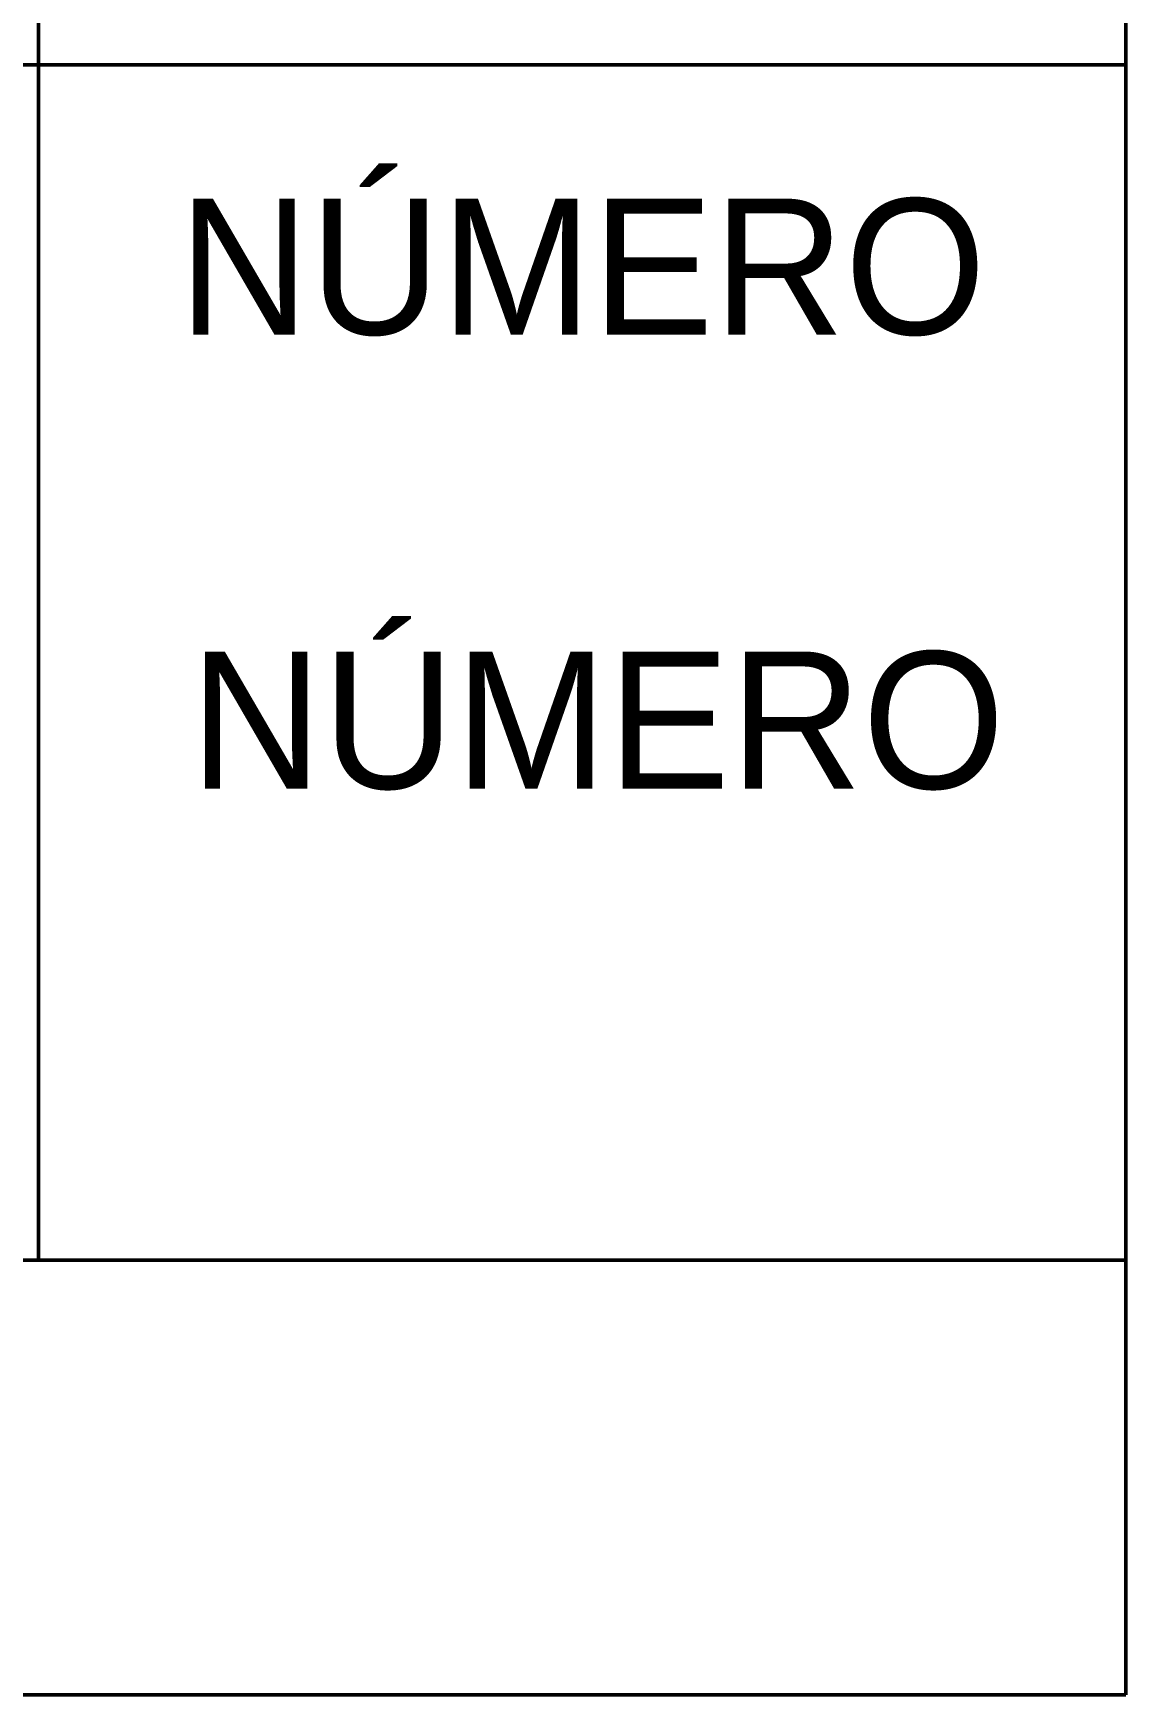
# Model space of a CAD drawing. Header units: millimetres. Extents: x 0 to 223, y 0 to 287.
# Drawn here: x 184.9 to 205, y 10 to 40.58 of the extents above; entities that cross this region are included whole.
import ezdxf
from ezdxf.enums import TextEntityAlignment as Align

# ---------------------------------------------------------------- set-up
doc = ezdxf.new("R2010")
doc.units = ezdxf.units.MM
doc.layers.add('Contorno', color=7, linetype='Continuous', lineweight=50)

# ---------------------------------------------------------------- blocks, each defined once
blk = doc.blocks.new('Cajetin')
for p, q in [((185, 52), (185, 40)), ((205, 52), (205, 40)), ((185, 40), (185, 18)), ((205, 40), (205, 18)), ((205, 18), (205, 10))]:
    blk.add_line(p, q)
at = {"layer": 'Contorno'}
for p, q in [((20, 40), (205, 40)), ((20, 18), (205, 18)), ((20, 10), (205, 10))]:
    blk.add_line(p, q, dxfattribs=at)
at = {"layer": 'Contorno', "insert": (195, 35), "char_height": 2.5, "attachment_point": 8}
blk.add_mtext_dynamic_manual_height_columns('\\pxqc;NÚMERO', width=20, gutter_width=12.5, heights=[3.934], dxfattribs=at)

msp = doc.modelspace()

# ---------------------------------------------------------------- block references
at = {"layer": 'Contorno'}
msp.add_blockref('Cajetin', (0, 0), dxfattribs=at)

# ---------------------------------------------------------------- texts
at = {"layer": 'Contorno', "flags": 4}
msp.add_attdef('NÚMERO', text='', height=2.523, dxfattribs=at).set_placement((187.783, 27.939), align=Align.MIDDLE_LEFT)

doc.saveas('drawing.dxf')
